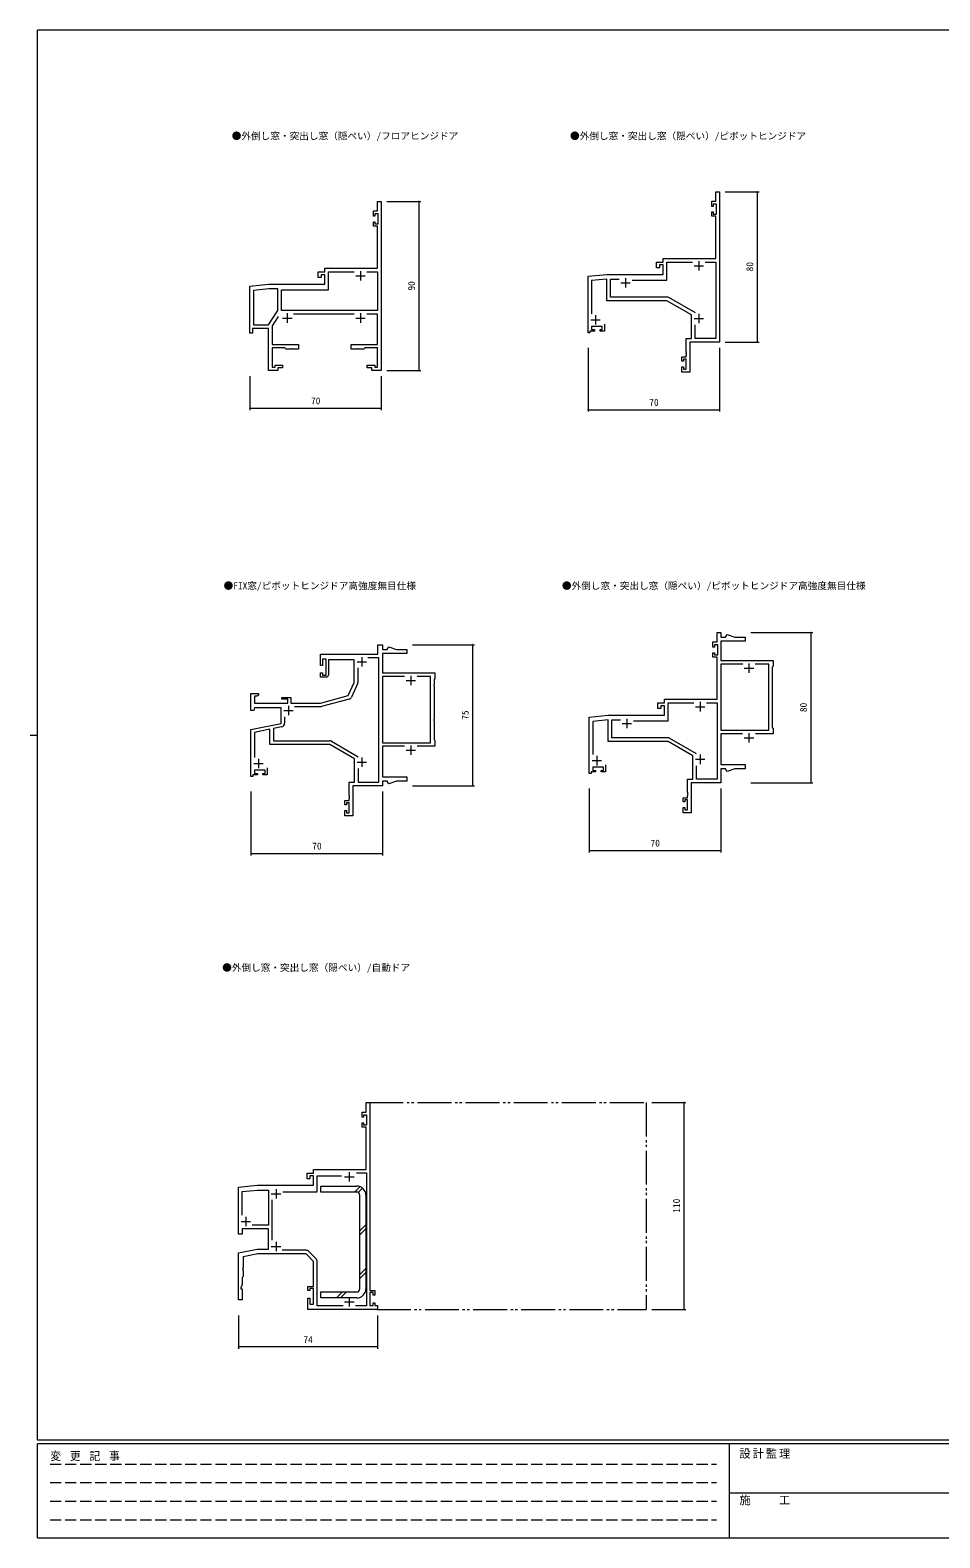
# Model space of a CAD drawing. Units: millimetres, scale not verified. Extents: x -594 to 539, y -420 to 386.
# Drawn here: x -594 to -110, y -420 to 382 of the extents above; entities that cross this region are included whole.
import ezdxf
from ezdxf.enums import TextEntityAlignment as Align

# ---------------------------------------------------------------- set-up
doc = ezdxf.new("R2010")
doc.units = ezdxf.units.MM
doc.header["$LTSCALE"] = 2
doc.linetypes.add('DASHED3', pattern=[4, 3, -1])
doc.linetypes.add('DOUBLE_CHAIN2', pattern=[12.8, 9, -1, 0.6, -0.6, 0.6, -1])
for name, color, linetype, lineweight in [('0-1_YKK_ZWAK', 7, 'Continuous', 9), ('0-3_YKK_D', 6, 'Continuous', 9), ('0-4_YKK_11', 7, 'Continuous', 9), ('0-5_YKK_12', 2, 'DOUBLE_CHAIN2', 9), ('0-6_YKK_13', 4, 'Continuous', 9)]:
    doc.layers.add(name, color=color, linetype=linetype, lineweight=lineweight)
doc.layers.add('0-2_USER1', color=4, linetype='Continuous')
doc.styles.add('ＭＳ ゴシック', font='')
doc.styles.get('ＭＳ ゴシック').set_extended_font_data('MS Gothic')

msp = doc.modelspace()

# ---------------------------------------------------------------- linework, layer by layer
at = {"layer": '0-1_YKK_ZWAK'}
for p, q in [((-590, -368), (-590, 382)), ((510, 382), (-590, 382)), ((-594, 7), (-590, 7)), ((510, -368), (-590, -368)), ((-590, -420), (-590, -370)), ((456, -370), (-590, -370)), ((-222, -370), (-222, -420)), ((-222, -395.999), (-38, -395.999)), ((-590, -420), (456, -420))]:
    msp.add_line(p, q, dxfattribs=at)
at = {"layer": '0-1_YKK_ZWAK', "linetype": 'DASHED3'}
for p, q in [((-583.43, -380.732), (-228.87, -380.732)), ((-583.43, -390.63), (-228.87, -390.63)), ((-583.43, -400.528), (-228.87, -400.528)), ((-583.43, -410.426), (-228.87, -410.426))]:
    msp.add_line(p, q, dxfattribs=at)
at = {"layer": '0-3_YKK_D'}
for p, q in [((-404.161, 290.869), (-386.161, 290.869)), ((-387.161, 290.869), (-387.161, 200.869)), ((-224.161, 296.081), (-206.161, 296.081)), ((-207.161, 296.081), (-207.161, 216.081)), ((-297.161, 213.081), (-297.161, 179.081)), ((-227.161, 213.081), (-227.161, 179.081)), ((-224.161, 216.081), (-206.161, 216.081)), ((-404.161, 200.869), (-386.161, 200.869)), ((-477.161, 197.869), (-477.161, 179.869)), ((-407.161, 197.869), (-407.161, 179.869)), ((-477.161, 180.869), (-407.161, 180.869)), ((-297.161, 180.081), (-227.161, 180.081)), ((-210.505, 61.626), (-177.605, 61.626)), ((-178.605, 61.626), (-178.605, -18.374)), ((-390.505, 55.052), (-357.605, 55.052)), ((-358.605, 55.052), (-358.605, -19.948)), ((-476.505, -22.948), (-476.505, -56.948)), ((-406.505, -22.948), (-406.505, -56.948)), ((-390.505, -19.948), (-357.605, -19.948)), ((-296.505, -21.374), (-296.505, -55.374)), ((-226.505, -21.374), (-226.505, -55.374)), ((-210.505, -18.374), (-177.605, -18.374)), ((-476.505, -55.948), (-406.505, -55.948)), ((-296.505, -54.374), (-226.505, -54.374)), ((-263.168, -188.477), (-245.168, -188.477)), ((-246.168, -188.477), (-246.168, -298.477)), ((-483.168, -301.777), (-483.168, -319.477)), ((-409.168, -301.777), (-409.168, -319.477)), ((-263.168, -298.477), (-245.168, -298.477)), ((-409.168, -318.477), (-483.168, -318.477))]:
    msp.add_line(p, q, dxfattribs=at)
for centre, start, end in [((-387.161, 290.869), 90, 270), ((-387.161, 290.869), 270, 90), ((-207.161, 296.081), 90, 270), ((-207.161, 296.081), 270, 90), ((-207.161, 216.081), 90, 270), ((-207.161, 216.081), 270, 90), ((-387.161, 200.869), 90, 270), ((-387.161, 200.869), 270, 90), ((-477.161, 180.869), 0, 180), ((-477.161, 180.869), 180, 0), ((-407.161, 180.869), 0, 180), ((-407.161, 180.869), 180, 0), ((-297.161, 180.081), 0, 180), ((-297.161, 180.081), 180, 0), ((-227.161, 180.081), 0, 180), ((-227.161, 180.081), 180, 0), ((-178.605, 61.626), 90, 270), ((-178.605, 61.626), 270, 90), ((-358.605, 55.052), 90, 270), ((-358.605, 55.052), 270, 90), ((-358.605, -19.948), 90, 270), ((-358.605, -19.948), 270, 90), ((-178.605, -18.374), 90, 270), ((-178.605, -18.374), 270, 90), ((-476.505, -55.948), 0, 180), ((-476.505, -55.948), 180, 0), ((-406.505, -55.948), 0, 180), ((-406.505, -55.948), 180, 0), ((-296.505, -54.374), 0, 180), ((-296.505, -54.374), 180, 0), ((-226.505, -54.374), 0, 180), ((-226.505, -54.374), 180, 0), ((-246.168, -188.477), 90, 270), ((-246.168, -188.477), 270, 90), ((-246.168, -298.477), 90, 270), ((-246.168, -298.477), 270, 90), ((-483.168, -318.477), 0, 180), ((-483.168, -318.477), 180, 0), ((-409.168, -318.477), 0, 180), ((-409.168, -318.477), 180, 0)]:
    msp.add_arc(centre, 0.106, start, end, dxfattribs=at)
at = {"layer": '0-4_YKK_11'}
for p, q in [((-238.161, 259.081), (-238.161, 254.081)), ((-234.81, 258.651), (-229.091, 258.651)), ((-420.661, 251.369), (-415.661, 251.369)), ((-418.161, 253.869), (-418.161, 248.869)), ((-414.81, 253.439), (-409.091, 253.439)), ((-277.161, 250.081), (-277.161, 245.081)), ((-240.661, 256.581), (-235.661, 256.581)), ((-475.231, 243.549), (-475.231, 225.299)), ((-279.661, 247.581), (-274.661, 247.581)), ((-240.059, 231.554), (-254.243, 239.743)), ((-459.661, 228.869), (-454.661, 228.869)), ((-457.161, 231.369), (-457.161, 226.369)), ((-421.511, 230.939), (-453.81, 230.939)), ((-420.661, 228.869), (-415.661, 228.869)), ((-418.161, 231.369), (-418.161, 226.369)), ((-295.661, 227.881), (-290.661, 227.881)), ((-293.161, 230.381), (-293.161, 225.381)), ((-240.661, 228.581), (-235.661, 228.581)), ((-238.161, 231.081), (-238.161, 226.081)), ((-417.505, 48.552), (-417.505, 43.552)), ((-420.005, 46.052), (-415.005, 46.052)), ((-419.575, 42.812), (-419.575, 35.068)), ((-214.856, 44.696), (-226.505, 44.696)), ((-214.005, 42.626), (-209.005, 42.626)), ((-211.505, 45.126), (-211.505, 40.126)), ((-419.763, 34.222), (-423.034, 27.207)), ((-394.856, 38.122), (-406.505, 38.122)), ((-394.005, 36.052), (-389.005, 36.052)), ((-391.505, 38.552), (-391.505, 33.552)), ((-424.329, 26.12), (-438.997, 22.19)), ((-237.505, 24.626), (-237.505, 19.626)), ((-234.155, 24.196), (-228.435, 24.196)), ((-459.005, 20.052), (-454.005, 20.052)), ((-458.575, 16.812), (-458.575, 13.309)), ((-456.505, 22.552), (-456.505, 17.552)), ((-439.514, 22.122), (-453.266, 22.122)), ((-240.005, 22.126), (-235.005, 22.126)), ((-279.005, 13.126), (-274.005, 13.126)), ((-276.505, 15.626), (-276.505, 10.626)), ((-211.505, 8.126), (-211.505, 3.126)), ((-433.588, 3.714), (-419.404, -4.475)), ((-391.505, 1.552), (-391.505, -3.448)), ((-239.404, -2.901), (-253.587, 5.288)), ((-214.005, 5.626), (-209.005, 5.626)), ((-472.505, -5.648), (-472.505, -10.648)), ((-420.005, -7.448), (-415.005, -7.448)), ((-417.505, -4.948), (-417.505, -9.948)), ((-394.005, -0.948), (-389.005, -0.948)), ((-295.005, -6.574), (-290.005, -6.574)), ((-292.505, -4.074), (-292.505, -9.074)), ((-240.005, -5.874), (-235.005, -5.874)), ((-237.505, -3.374), (-237.505, -8.374)), ((-475.005, -8.148), (-470.005, -8.148)), ((-419.475, -10.843), (-419.475, -18.018)), ((-426.668, -227.977), (-421.668, -227.977)), ((-424.168, -225.477), (-424.168, -230.477)), ((-420.381, -225.907), (-415.098, -225.907)), ((-481.238, -248.437), (-481.238, -235.796)), ((-465.668, -236.977), (-460.668, -236.977)), ((-465.238, -261.737), (-465.238, -240.217)), ((-463.168, -234.477), (-463.168, -239.477)), ((-481.668, -251.677), (-476.668, -251.677)), ((-479.168, -249.177), (-479.168, -254.177)), ((-463.168, -262.477), (-463.168, -267.477)), ((-465.668, -264.977), (-460.668, -264.977)), ((-447.197, -267.047), (-459.929, -267.047)), ((-441.824, -271.592), (-445.783, -267.633)), ((-426.668, -294.477), (-421.668, -294.477)), ((-424.168, -291.977), (-424.168, -296.977))]:
    msp.add_line(p, q, dxfattribs=at)
for points in [[(-411.361, 280.069), (-410.561, 280.069), (-410.561, 278.969), (-408.791, 278.969), (-408.791, 284.239), (-410.561, 284.239), (-410.561, 283.069), (-411.361, 283.069), (-411.361, 285.869), (-409.161, 285.869), (-409.161, 290.869), (-407.161, 290.869), (-407.161, 200.869), (-412.161, 200.869), (-412.161, 202.369), (-414.661, 202.369), (-414.661, 203.869), (-410.661, 203.869), (-410.661, 202.669), (-409.091, 202.669), (-409.091, 212.969), (-415.861, 212.969), (-416.161, 212.669), (-416.461, 212.369), (-419.202, 212.369), (-419.386, 212.489), (-419.936, 212.489), (-420.119, 212.369), (-423.161, 212.369), (-423.161, 214.769), (-409.091, 214.769), (-409.091, 230.939), (-414.81, 230.939)], [(-288.461, 225.581), (-288.461, 221.881), (-290.761, 221.881), (-290.761, 222.681), (-289.661, 222.681), (-289.661, 224.381), (-295.231, 224.381), (-295.231, 222.681), (-293.761, 222.681), (-293.761, 221.881), (-296.161, 221.881), (-296.161, 221.081), (-297.161, 221.081), (-297.161, 251.081), (-287.161, 252.081), (-257.161, 252.081), (-257.161, 257.081), (-259.161, 257.081), (-259.161, 255.581), (-260.661, 255.581), (-260.661, 258.581), (-257.161, 258.581), (-257.161, 260.581), (-229.161, 260.581), (-229.161, 282.981), (-231.361, 282.981), (-231.361, 285.281), (-230.561, 285.281), (-230.561, 284.181), (-228.791, 284.181), (-228.791, 289.451), (-230.561, 289.451), (-230.561, 288.281), (-231.361, 288.281), (-231.361, 291.081), (-229.161, 291.081), (-229.161, 296.081), (-227.161, 296.081), (-227.161, 216.081), (-242.961, 216.081)], [(-461.977, 229.644), (-463.629, 227.144), (-465.231, 224.719), (-465.231, 214.769), (-451.161, 214.769), (-451.161, 212.369), (-454.202, 212.369), (-454.386, 212.489), (-454.936, 212.489), (-455.119, 212.369), (-457.861, 212.369), (-458.161, 212.669), (-458.461, 212.969), (-465.231, 212.969), (-465.231, 202.669), (-463.661, 202.669), (-463.661, 203.869), (-459.661, 203.869), (-459.661, 202.369), (-462.161, 202.369), (-462.161, 200.869), (-467.161, 200.869), (-467.161, 223.369), (-475.661, 223.369), (-475.661, 220.869), (-477.161, 220.869), (-477.161, 245.869), (-467.161, 246.869), (-437.161, 246.869), (-437.161, 251.869), (-439.161, 251.869), (-439.161, 250.369), (-440.661, 250.369), (-440.661, 253.369), (-437.161, 253.369), (-437.161, 255.369), (-409.161, 255.369), (-409.161, 277.769), (-411.361, 277.769), (-411.361, 280.069)], [(-273.598, 249.081), (-255.231, 249.081), (-255.231, 258.651), (-241.511, 258.651)], [(-234.81, 258.651), (-229.091, 258.651), (-229.091, 218.011), (-240.131, 218.011), (-240.131, 225.185)], [(-414.81, 253.439), (-409.091, 253.439), (-409.091, 232.869), (-460.231, 232.869), (-460.231, 243.869), (-435.231, 243.869), (-435.231, 253.439), (-421.511, 253.439)], [(-242.961, 216.081), (-242.961, 200.081), (-247.161, 200.081), (-247.161, 202.881), (-246.361, 202.881), (-246.361, 201.711), (-244.891, 201.711), (-244.891, 206.981), (-246.361, 206.981), (-246.361, 205.881), (-247.161, 205.881), (-247.161, 208.181), (-244.891, 208.181), (-244.891, 209.123), (-244.771, 209.306), (-244.771, 209.856), (-244.891, 210.039), (-244.891, 210.123), (-244.771, 210.306), (-244.771, 210.856), (-244.891, 211.039), (-244.891, 218.011), (-242.061, 218.011), (-242.061, 230.481), (-255.224, 238.081), (-287.161, 238.081), (-287.161, 249.568), (-295.231, 248.761), (-295.231, 231.12)], [(-255.243, 240.011), (-285.231, 240.011), (-285.231, 249.581), (-280.543, 249.581)], [(-287.805, -8.874), (-287.805, -12.574), (-290.105, -12.574), (-290.105, -11.774), (-289.005, -11.774), (-289.005, -10.074), (-294.575, -10.074), (-294.575, -11.774), (-293.105, -11.774), (-293.105, -12.574), (-295.505, -12.574), (-295.505, -13.374), (-296.505, -13.374), (-296.505, 16.626), (-286.505, 17.626), (-256.505, 17.626), (-256.505, 22.626), (-258.505, 22.626), (-258.505, 21.126), (-260.005, 21.126), (-260.005, 24.126), (-256.505, 24.126), (-256.505, 26.126), (-228.505, 26.126), (-228.505, 48.526), (-230.705, 48.526), (-230.705, 50.826), (-229.905, 50.826), (-229.905, 49.726), (-228.135, 49.726), (-228.135, 54.996), (-229.905, 54.996), (-229.905, 53.826), (-230.705, 53.826), (-230.705, 56.626), (-228.505, 56.626), (-228.505, 61.626), (-226.505, 61.626), (-226.505, 59.126), (-224.005, 59.126)], [(-224.005, 59.126), (-223.158, 60.594), (-219.124, 59.126), (-213.505, 59.126), (-213.505, 56.926), (-226.505, 56.926), (-226.505, 46.626), (-198.605, 46.626), (-198.605, 43.626), (-199.105, 43.126), (-199.105, 40.584), (-199.225, 40.401), (-199.225, 39.851), (-199.105, 39.667), (-199.105, 22.084), (-199.225, 21.901), (-199.225, 21.351), (-199.105, 21.167), (-199.105, 11.126), (-198.605, 10.626), (-198.605, 7.626), (-208.123, 7.626)], [(-436.305, 37.852), (-439.505, 37.852), (-439.505, 40.052), (-438.505, 40.052), (-438.505, 38.852), (-436.505, 38.852), (-436.505, 47.352), (-438.505, 47.352), (-438.505, 44.052), (-439.505, 44.052), (-439.505, 50.052), (-409.005, 50.052), (-409.005, 55.052), (-406.505, 55.052), (-406.505, 52.552), (-404.005, 52.552), (-403.158, 54.02), (-399.124, 52.552), (-393.505, 52.552), (-393.505, 50.352), (-406.505, 50.352), (-406.505, 40.052), (-378.605, 40.052), (-378.605, 37.052), (-379.105, 36.552), (-379.105, 34.01), (-379.225, 33.827), (-379.225, 33.277), (-379.105, 33.094), (-379.105, 15.51), (-379.225, 15.327), (-379.225, 14.777), (-379.105, 14.594), (-379.105, 4.552), (-378.605, 4.052), (-378.605, 1.052), (-388.123, 1.052)], [(-419.475, -10.843), (-419.475, -18.018), (-408.435, -18.018), (-408.435, 48.122), (-414.266, 48.122)], [(-467.805, -10.448), (-467.805, -14.148), (-470.105, -14.148), (-470.105, -13.348), (-469.005, -13.348), (-469.005, -11.648), (-474.575, -11.648), (-474.575, -13.348), (-473.105, -13.348), (-473.105, -14.148), (-475.505, -14.148), (-475.505, -14.948), (-476.505, -14.948), (-476.505, 10.052), (-460.505, 13.252), (-460.505, 21.552), (-474.603, 21.552), (-475.005, 20.052), (-476.505, 20.052), (-476.505, 29.052), (-472.505, 29.052), (-472.505, 28.252), (-473.371, 27.752), (-474.705, 27.752), (-474.705, 24.052), (-456.805, 24.052), (-456.805, 26.052), (-460.005, 26.052), (-460.005, 27.052), (-455.305, 27.052), (-455.305, 24.052), (-439.505, 24.052), (-424.797, 27.993), (-421.505, 35.052), (-421.505, 47.052), (-435.305, 47.052), (-435.305, 38.852)], [(-214.856, 44.696), (-226.505, 44.696), (-226.505, 9.556), (-201.035, 9.556), (-201.035, 44.696), (-208.155, 44.696)], [(-394.856, 38.122), (-406.505, 38.122), (-406.505, 2.982), (-381.035, 2.982), (-381.035, 38.122), (-388.155, 38.122)], [(-272.943, 14.626), (-254.575, 14.626), (-254.575, 24.196), (-240.856, 24.196)], [(-234.155, 24.196), (-228.435, 24.196), (-228.435, -16.444), (-239.475, -16.444), (-239.475, -9.27)], [(-394.887, 1.052), (-406.505, 1.052), (-406.505, -15.248), (-393.505, -15.248), (-393.505, -17.448), (-399.124, -17.448), (-403.158, -18.916), (-404.005, -17.448), (-406.505, -17.448), (-406.505, -19.948), (-422.305, -19.948), (-422.305, -35.948), (-426.505, -35.948), (-426.505, -33.148), (-425.705, -33.148), (-425.705, -34.318), (-424.235, -34.318), (-424.235, -29.048), (-425.705, -29.048), (-425.705, -30.148), (-426.505, -30.148), (-426.505, -27.848), (-424.235, -27.848), (-424.235, -26.906), (-424.115, -26.723), (-424.115, -26.173), (-424.235, -25.99), (-424.235, -25.906), (-424.115, -25.723), (-424.115, -25.173), (-424.235, -24.99), (-424.235, -18.018), (-421.405, -18.018), (-421.405, -5.548), (-434.569, 2.052), (-466.505, 2.052), (-466.505, 10.084), (-474.575, 8.47), (-474.575, -4.908)], [(-460.183, 11.348), (-464.575, 10.47), (-464.575, 3.982), (-434.588, 3.982)], [(-214.887, 7.626), (-226.505, 7.626), (-226.505, -8.674), (-213.505, -8.674), (-213.505, -10.874), (-219.124, -10.874), (-223.158, -12.342), (-224.005, -10.874), (-226.505, -10.874), (-226.505, -18.374), (-242.305, -18.374), (-242.305, -34.374), (-246.505, -34.374), (-246.505, -31.574), (-245.705, -31.574), (-245.705, -32.744), (-244.235, -32.744), (-244.235, -27.474), (-245.705, -27.474), (-245.705, -28.574), (-246.505, -28.574), (-246.505, -26.274), (-244.235, -26.274), (-244.235, -25.333), (-244.115, -25.149), (-244.115, -24.599), (-244.235, -24.416), (-244.235, -24.333), (-244.115, -24.149), (-244.115, -23.599), (-244.235, -23.416), (-244.235, -16.444), (-241.405, -16.444), (-241.405, -3.974), (-254.569, 3.626), (-286.505, 3.626), (-286.505, 15.113), (-294.575, 14.306), (-294.575, -3.335)], [(-254.587, 5.556), (-284.575, 5.556), (-284.575, 15.126), (-279.887, 15.126)], [(-481.168, -285.261), (-481.968, -286.977), (-481.968, -287.477), (-481.168, -287.477), (-481.168, -293.477), (-483.168, -293.477), (-483.168, -268.477), (-473.168, -266.477), (-467.168, -266.477), (-467.168, -255.607), (-481.238, -255.607), (-481.238, -258.477), (-483.168, -258.477), (-483.168, -233.477), (-473.168, -232.477), (-443.168, -232.477), (-443.168, -227.477), (-445.168, -227.477), (-445.168, -228.977), (-446.668, -228.977), (-446.668, -225.977), (-443.168, -225.977), (-443.168, -223.977), (-415.168, -223.977), (-415.168, -201.577), (-417.368, -201.577), (-417.368, -199.277), (-416.568, -199.277), (-416.568, -200.377), (-414.798, -200.377), (-414.798, -195.107), (-416.568, -195.107), (-416.568, -196.277), (-417.368, -196.277), (-417.368, -193.477), (-415.168, -193.477), (-415.168, -188.477), (-413.168, -188.477)], [(-413.168, -188.477), (-413.168, -288.477), (-410.568, -288.477), (-410.568, -290.977), (-411.568, -290.977), (-411.568, -289.477), (-413.168, -289.477), (-413.168, -296.477), (-411.568, -296.477), (-411.568, -294.977), (-410.568, -294.977), (-410.568, -296.477), (-409.168, -296.477), (-409.168, -298.477), (-446.168, -298.477), (-446.168, -292.477), (-445.168, -292.477), (-445.168, -295.777), (-443.168, -295.777), (-443.168, -287.277), (-445.168, -287.277), (-445.168, -288.477), (-446.168, -288.477), (-446.168, -286.277), (-443.168, -286.277), (-443.168, -272.977), (-447.168, -268.977), (-472.921, -268.977), (-480.668, -270.526), (-480.668, -276.019), (-480.788, -276.202), (-480.788, -276.752), (-480.668, -276.935), (-480.668, -277.019), (-480.788, -277.202), (-480.788, -277.752), (-480.668, -277.935), (-480.668, -280.977), (-481.168, -281.477), (-481.168, -285.261)], [(-459.603, -235.977), (-441.238, -235.977), (-441.238, -227.477), (-428.268, -227.477)], [(-420.381, -225.907), (-415.098, -225.907), (-415.098, -296.547), (-420.818, -296.547)], [(-481.238, -248.437), (-481.238, -235.796), (-473.043, -234.977), (-467.168, -234.977), (-467.168, -253.677), (-475.896, -253.677)], [(-427.519, -296.547), (-441.238, -296.547), (-441.238, -273.006)]]:
    msp.add_lwpolyline(points, dxfattribs=at)
msp.add_lwpolyline([(-475.231, 243.549), (-475.231, 225.299), (-467.161, 225.299), (-462.161, 232.869), (-462.161, 244.369), (-467.036, 244.369)], close=True, dxfattribs=at)
for centre, radius, start, end in [((-255.243, 238.011), 2, 60, 90.00002), ((-436.305, 38.852), 1, 270, 359.99998), ((-421.575, 35.068), 2, 335.00003, 0.00002), ((-424.846, 28.052), 2, 284.99998, 335.00002), ((-439.514, 24.122), 2, 269.99997, 284.99994), ((-460.575, 13.309), 2, 281.30991, 359.99998), ((-434.588, 1.982), 2, 60, 90.00002), ((-254.587, 3.556), 2, 60, 90.00002), ((-447.197, -269.047), 2, 45.00002, 90.00002), ((-443.238, -273.006), 2, 359.99997, 44.99997)]:
    msp.add_arc(centre, radius, start, end, dxfattribs=at)
at = {"layer": '0-5_YKK_12'}
for p, q in [((-413.468, -188.477), (-266.168, -188.477)), ((-266.168, -188.477), (-266.168, -298.477)), ((-409.468, -298.477), (-266.168, -298.477))]:
    msp.add_line(p, q, dxfattribs=at)
at = {"layer": '0-6_YKK_13'}
for p, q in [((-421.357, -236.077), (-418.468, -233.188)), ((-419.42, -236.263), (-417.123, -233.966)), ((-418.568, -287.577), (-418.568, -237.677)), ((-415.368, -237.677), (-415.368, -287.577)), ((-418.568, -256.623), (-415.368, -253.423)), ((-418.568, -258.746), (-415.368, -255.546)), ((-418.568, -279.958), (-415.368, -276.758)), ((-418.568, -282.081), (-415.368, -278.881)), ((-430.988, -292.377), (-427.788, -289.177)), ((-428.865, -292.377), (-425.665, -289.177))]:
    msp.add_line(p, q, dxfattribs=at)
for points in [[(-420.168, -236.077), (-439.368, -236.077), (-439.368, -232.877), (-420.168, -232.877)], [(-420.168, -292.377), (-439.368, -292.377), (-439.368, -289.177), (-420.168, -289.177)]]:
    msp.add_lwpolyline(points, dxfattribs=at)
for centre, radius, start, end in [((-420.168, -237.677), 4.8, 0, 90), ((-420.168, -237.677), 1.6, 0, 90), ((-420.168, -287.577), 4.8, 270, 0), ((-420.168, -287.577), 1.6, 270, 0)]:
    msp.add_arc(centre, radius, start, end, dxfattribs=at)

# ---------------------------------------------------------------- texts
at = {"layer": '0-1_YKK_ZWAK', "char_height": 4.399, "attachment_point": 7, "style": 'ＭＳ ゴシック'}
for s, insert in [('\\T1.22;\\W0.95;変\\~更\\~記\\~事', (-583.265, -379.209)), ('\\T1.17;設計監理', (-216.615, -377.904)), ('\\T1.17;施\u3000\u3000工', (-216.615, -402.649))]:
    msp.add_mtext(s, dxfattribs=dict(at, insert=insert))
at = {"layer": '0-2_USER1', "style": 'ＭＳ ゴシック'}
for s, p in [('●外倒し窓・突出し窓（隠ぺい）/フロアヒンジドア', (-486.733, 322.773)), ('●外倒し窓・突出し窓（隠ぺい）/ピボットヒンジドア', (-306.733, 322.773)), ('●FIX窓/ピボットヒンジドア高強度無目仕様', (-491.052, 83.497)), ('●外倒し窓・突出し窓（隠ぺい）/ピボットヒンジドア高強度無目仕様', (-311.052, 83.497)), ('●外倒し窓・突出し窓（隠ぺい）/自動ドア', (-491.825, -119.634))]:
    msp.add_text(s, height=3.666, dxfattribs=at).set_placement(p, align=Align.BOTTOM_LEFT)
at = {"layer": '0-3_YKK_D', "color": 4, "style": 'ＭＳ ゴシック'}
for s, p in [('80', (-208.161, 253.681)), ('90', (-388.161, 243.469)), ('75', (-359.605, 15.152)), ('80', (-179.605, 19.226)), ('110', (-247.168, -247.077))]:
    msp.add_text(s, height=3.666, rotation=90, dxfattribs=at).set_placement(p, align=Align.BOTTOM_LEFT)
for s, p in [('70', (-444.561, 181.869)), ('70', (-264.561, 181.081)), ('70', (-443.905, -54.948)), ('70', (-263.905, -53.374)), ('74', (-448.606, -317.477))]:
    msp.add_text(s, height=3.666, dxfattribs=at).set_placement(p, align=Align.BOTTOM_LEFT)

doc.saveas('drawing.dxf')
